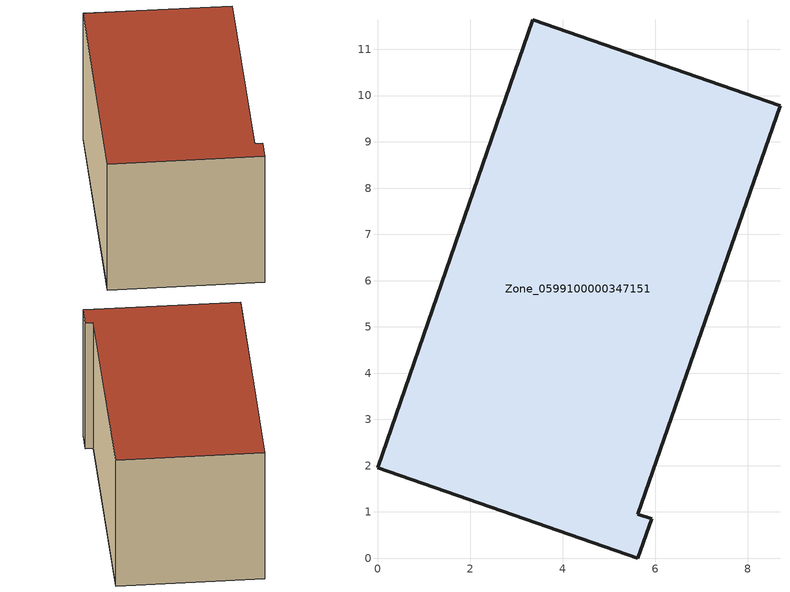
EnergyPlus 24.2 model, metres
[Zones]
Zone_0599100000347151
 floor ground (C_G): 0,1.96 3.36,11.64 8.7,9.78 5.63,0.95 5.93,0.85 5.63,0 z0
 wall outside (C_F): 5.63,0.95 8.7,9.78 3.36,11.64 0,1.96 5.63,0 5.93,0.85 5.63,0.95 z0:5.71
 roof outside (C_R): 5.63,0 5.93,0.85 5.63,0.95 8.7,9.78 3.36,11.64 0,1.96 z5.71
[BUILDING]
Pand.0599100000347151: North Axis=0; Terrain=City; Loads Convergence Tolerance Value=0.04; Temperature Convergence Tolerance Value=0.4; Solar Distribution=FullExterior; Maximum Number of Warmup Days=25; Minimum Number of Warmup Days=1
[Site:Location]
Rotterdam.The.Hague.AP_ZH_NLD Design_Conditions: Latitude=51.96; Longitude=4.45; Time Zone=1; Elevation=-4.5
[SITE:GROUNDTEMPERATURE:BUILDINGSURFACE]
18, 18, 18, 18, 18, 18, 18, 18, 18, 18, 18, 18
[MATERIAL] Thermal Absorptance=0.9; Solar Absorptance=0.7; Visible Absorptance=0.7
Name | Roughness | Thickness | Conductivity | Density | Specific Heat
G.TC.1992-2005 | MediumSmooth | 0.15 | 0.06 | 540 | 1210
F.TC.1992-2005 | Rough | 0.3 | 0.12 | 1920 | 840
R.TC.1992-2005 | MediumRough | 0.2 | 0.08 | 1500 | 1000
[CONSTRUCTION]
C_G: G.TC.1992-2005
C_F: F.TC.1992-2005
C_R: R.TC.1992-2005
[ZONE]
Zone_0599100000347151: Type=1; Multiplier=1; Ceiling Height=Autocalculate; Volume=Autocalculate; Floor Area=autocalculate; Part of Total Floor Area=Yes
[ZONEINFILTRATION:DESIGNFLOWRATE]
Infil_Zone_0599100000347151: Zone or ZoneList or Space or SpaceList=Zone_0599100000347151; Schedule=AlwaysOn; Design Flow Rate Calculation Method=Flow/Area; Flow Rate per Floor Area=0.0015; Constant Term Coefficient=1; Temperature Term Coefficient=0; Velocity Term Coefficient=0; Velocity Squared Term Coefficient=0
[HVACTEMPLATE:ZONE:IDEALLOADSAIRSYSTEM]
Zone_0599100000347151: Maximum Heating Supply Air Temperature=50; Minimum Cooling Supply Air Temperature=13; Maximum Heating Supply Air Humidity Ratio=0.0156; Minimum Cooling Supply Air Humidity Ratio=0.0077; Heating Limit=NoLimit; Cooling Limit=NoLimit; Dehumidification Control Type=ConstantSensibleHeatRatio; Cooling Sensible Heat Ratio=0.7; Dehumidification Setpoint=60; Humidification Control Type=None; Humidification Setpoint=30; Outdoor Air Method=None; Outdoor Air Flow Rate per Person=0.00944; Outdoor Air Flow Rate per Zone Floor Area=0; Outdoor Air Flow Rate per Zone=0; Demand Controlled Ventilation Type=None; Outdoor Air Economizer Type=NoEconomizer; Heat Recovery Type=None; Sensible Heat Recovery Effectiveness=0.7; Latent Heat Recovery Effectiveness=0.65
[ZONECONTROL:THERMOSTAT]
ThermostatControl_Zone_0599100000347151: Zone or ZoneList=Zone_0599100000347151; Control Type Schedule=DualSetpointControlType; Control 1=Thermostat_Zone_0599100000347151; Temperature Difference Between Cutout And Setpoint=0
[THERMOSTATSETPOINT:DUALSETPOINT]
Thermostat_Zone_0599100000347151: Heating Setpoint Temperature Schedule=HeatingSetpoint_Zone_0599100000347151; Cooling Setpoint Temperature Schedule=CoolingSetpoint_Zone_0599100000347151
[SCHEDULE:COMPACT]
HeatingSetpoint_Zone_0599100000347151: Through: 12/31, For: AllDays, Until: 24:00, 21
CoolingSetpoint_Zone_0599100000347151: Through: 12/31, For: AllDays, Until: 24:00, 24
DualSetpointControlType: Through: 12/31, For: AllDays, Until: 24:00, 4
AlwaysOn: Through: 12/31, For: AllDays, Until: 24:00, 1
